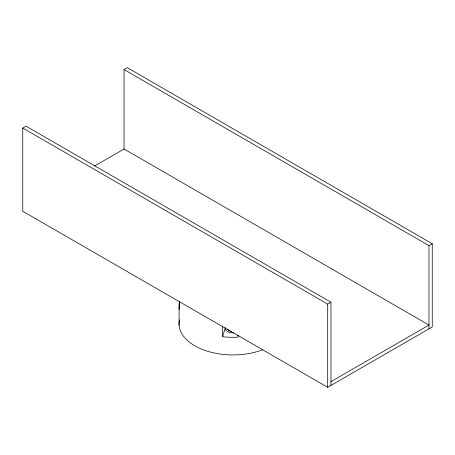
<?xml version="1.0" encoding="UTF-8"?>
<svg xmlns="http://www.w3.org/2000/svg" width="455" height="455" viewBox="0 0 455 455"><rect width="100%" height="100%" fill="white"/><g stroke="black" fill="none" stroke-linecap="round" stroke-linejoin="round"><path stroke-width="0.68" d="M238.096 335.09L238.096 337.172A53.906 31.122 0 0 1 222.592 336.734L225.362 327.668A7.701 4.448 0 0 0 233.722 332.85M124.039 149.251L124.039 69.575L127.303 67.687L432.25 243.749L432.25 326.946L327.697 387.313L22.75 211.251L22.75 128.054L26.015 126.166L330.961 302.222L330.961 385.425M94.634 165.973L124.044 148.995L428.985 325.058L330.967 381.648M22.75 128.054L327.697 304.111L330.961 302.222M124.039 69.575L428.985 245.632L432.25 243.749M179.06 306.926L179.105 325.262M428.985 245.632L428.985 328.834M327.697 304.111L327.697 387.313M222.592 326.309L222.592 336.734M179.287 301.523L179.287 309.167A53.906 31.122 0 0 1 179.441 302.433M262.831 349.702A53.906 31.122 0 0 1 204.585 350.265A53.906 31.122 0 0 1 179.463 319.922M231.197 331.365A5.392 3.111 0 0 1 227.699 329.124"/></g></svg>
